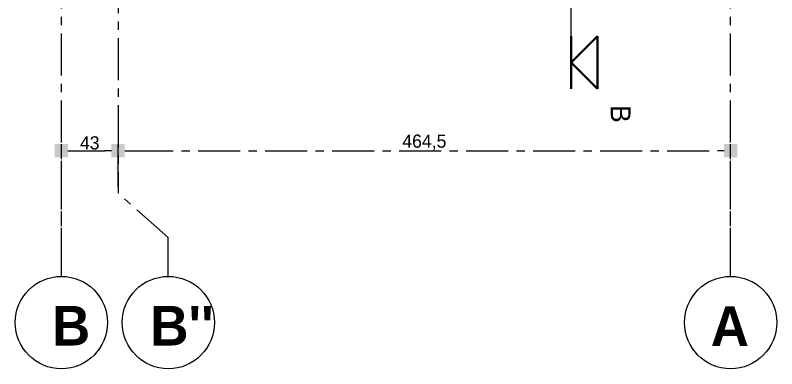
# Model space of a CAD drawing. Header units: centimetres. Extents: x -15293 to 11572, y -4790 to 2619.
# Drawn here: x 572 to 1150, y -719 to -451 of the extents above; entities that cross this region are included whole.
import ezdxf

# ---------------------------------------------------------------- set-up
doc = ezdxf.new("R2010")
doc.units = ezdxf.units.CM
doc.linetypes.add('CENTER', pattern=[50.8, 31.75, -6.35, 6.35, -6.35])
doc.layers.get('0').update_dxf_attribs({"lineweight": 0})
doc.layers.add('Ligne de Coupe', color=4, linetype='Continuous')
doc.layers.add('TSJ_AXE', color=7, linetype='CENTER', lineweight=0, true_color=0xb80000)
doc.styles.get("Standard").update_dxf_attribs({"font": 'GOTHIC.TTF'})
doc.dimstyles.new('Axe cotation', dxfattribs={"dimtxt": 10, "dimasz": 10, "dimexe": 10.625, "dimexo": 5, "dimtad": 1, "dimtxsty": 'Standard', "dimblk": 'BOXFILLED', "dimcen": 8, "dimadec": 0, "dimazin": 0, "dimtfac": 1, "dimtmove": 0, "dimatfit": 3, "dimldrblk": 'BOXFILLED', "dimfxl": 1, "dimlwd": 9, "dimlwe": 9, "dimarcsym": 0})

# ---------------------------------------------------------------- blocks, each defined once
blk = doc.blocks.new('_BoxFilled')
at = {"color": 0, "linetype": 'ByBlock', "lineweight": -2}
blk.add_line((-0.5, 0), (-1, 0), dxfattribs=at)
at = {"color": 0, "linetype": 'ByBlock'}
blk.add_solid([(-0.5, 0.5), (0.5, 0.5), (-0.5, -0.5), (0.5, -0.5)], dxfattribs=at)
blk = doc.blocks.new('*D374')
at = {"layer": 'Defpoints', "color": 0, "transparency": 16777216}
for p in [(650.39, -553.71), (650.39, -585.96), (607.39, -649)]:
    blk.add_point(p, dxfattribs=at)
at = {"layer": 'TSJ_AXE', "color": 0, "lineweight": 9, "transparency": 16777216}
for p, q in [((607.39, -644), (607.39, -543.09)), ((650.39, -580.96), (650.39, -543.09)), ((617.39, -553.71), (640.39, -553.71))]:
    blk.add_line(p, q, dxfattribs=at)
at = {"layer": 'TSJ_AXE', "color": 0, "lineweight": 9, "transparency": 16777216, "xscale": 10, "yscale": 10, "zscale": 10, "rotation": 180}
blk.add_blockref('_BoxFilled', (607.39, -553.71), dxfattribs=at)
at = {"layer": 'TSJ_AXE', "color": 0, "lineweight": 9, "transparency": 16777216, "xscale": 10, "yscale": 10, "zscale": 10}
blk.add_blockref('_BoxFilled', (650.39, -553.71), dxfattribs=at)
at = {"layer": 'TSJ_AXE', "color": 0, "transparency": 16777216, "insert": (628.89, -547.84), "char_height": 10, "attachment_point": 5}
blk.add_mtext('43', dxfattribs=at)
blk = doc.blocks.new('*D375')
at = {"layer": 'Defpoints', "color": 0, "transparency": 16777216}
for p in [(1114.89, -553.71), (650.39, -585.96), (1114.89, -649)]:
    blk.add_point(p, dxfattribs=at)
at = {"layer": 'TSJ_AXE', "color": 0, "lineweight": 9, "transparency": 16777216}
for p, q in [((650.39, -580.96), (650.39, -543.09)), ((1114.89, -644), (1114.89, -543.09)), ((660.39, -553.71), (1104.89, -553.71))]:
    blk.add_line(p, q, dxfattribs=at)
at = {"layer": 'TSJ_AXE', "color": 0, "lineweight": 9, "transparency": 16777216, "xscale": 10, "yscale": 10, "zscale": 10, "rotation": 180}
blk.add_blockref('_BoxFilled', (650.39, -553.71), dxfattribs=at)
at = {"layer": 'TSJ_AXE', "color": 0, "lineweight": 9, "transparency": 16777216, "xscale": 10, "yscale": 10, "zscale": 10}
blk.add_blockref('_BoxFilled', (1114.89, -553.71), dxfattribs=at)
at = {"layer": 'TSJ_AXE', "color": 0, "transparency": 16777216, "insert": (882.64, -547.38), "char_height": 10, "attachment_point": 5}
blk.add_mtext('464,5', dxfattribs=at)

msp = doc.modelspace()

# ---------------------------------------------------------------- linework, layer by layer
at = {"layer": 'Ligne de Coupe', "lineweight": 0}
msp.add_line((994.014, -466.914), (994.014, 1042.86), dxfattribs=at)
at = {"layer": 'Ligne de Coupe', "lineweight": 30}
for p, q in [((1014.014, -466.914), (994.014, -486.914)), ((994.014, -506.914), (994.014, -466.914)), ((1014.014, -506.914), (1014.014, -466.914)), ((1014.014, -506.914), (994.014, -486.914))]:
    msp.add_line(p, q, dxfattribs=at)
at = {"layer": 'TSJ_AXE'}
for p, q in [((607.39, -649.005), (607.39, 1381.049)), ((1114.89, -649.005), (1114.89, 1381.049)), ((650.39, 191.989), (650.39, -585.96)), ((688.486, -619.538), (650.39, -585.96)), ((688.486, -649.005), (688.486, -619.538)), ((688.486, -619.538), (688.486, -619.538))]:
    msp.add_line(p, q, dxfattribs=at)
at = {"layer": 'TSJ_AXE', "linetype": 'ByBlock'}
for centre in [(607.39, -684.005), (688.486, -684.005), (1114.89, -684.005)]:
    msp.add_circle(centre, 35, dxfattribs=at)

# ---------------------------------------------------------------- texts
at = {"layer": 'Ligne de Coupe', "insert": (1039.004, -532.513), "char_height": 15, "attachment_point": 3, "rotation": 270}
msp.add_mtext_dynamic_manual_height_columns('B', width=37.39883, gutter_width=12.5, heights=[0], dxfattribs=at)
at = {"layer": 'TSJ_AXE', "char_height": 30, "attachment_point": 7}
for s, insert in [('{\\fCentury Gothic|b1|i0|c0|p34;B}', (600.303, -701.373)), ("{\\fCentury Gothic|b1|i0|c0|p34;B''}", (674.812, -701.373)), ('{\\fCentury Gothic|b1|i0|c0|p34;A}', (1099.827, -701.752))]:
    msp.add_mtext_dynamic_manual_height_columns(s, width=43.00473, gutter_width=12.5, heights=[0], dxfattribs=dict(at, insert=insert))

# ---------------------------------------------------------------- dimensions: what is measured, and where the dimension line sits
at = {"layer": 'TSJ_AXE'}
for base, p1, p2, picture, middle in [((650.39, -553.714), (607.39, -649.005), (650.39, -585.96), '*D374', (628.89, -547.837)), ((1114.89, -553.714), (650.39, -585.96), (1114.89, -649.005), '*D375', (882.64, -547.378))]:
    dim = msp.add_linear_dim(base=base, p1=p1, p2=p2, dimstyle='Axe cotation', dxfattribs=at)
    dim.commit()
    dim.dimension.update_dxf_attribs({"geometry": picture, "text_midpoint": middle})

doc.saveas('drawing.dxf')
